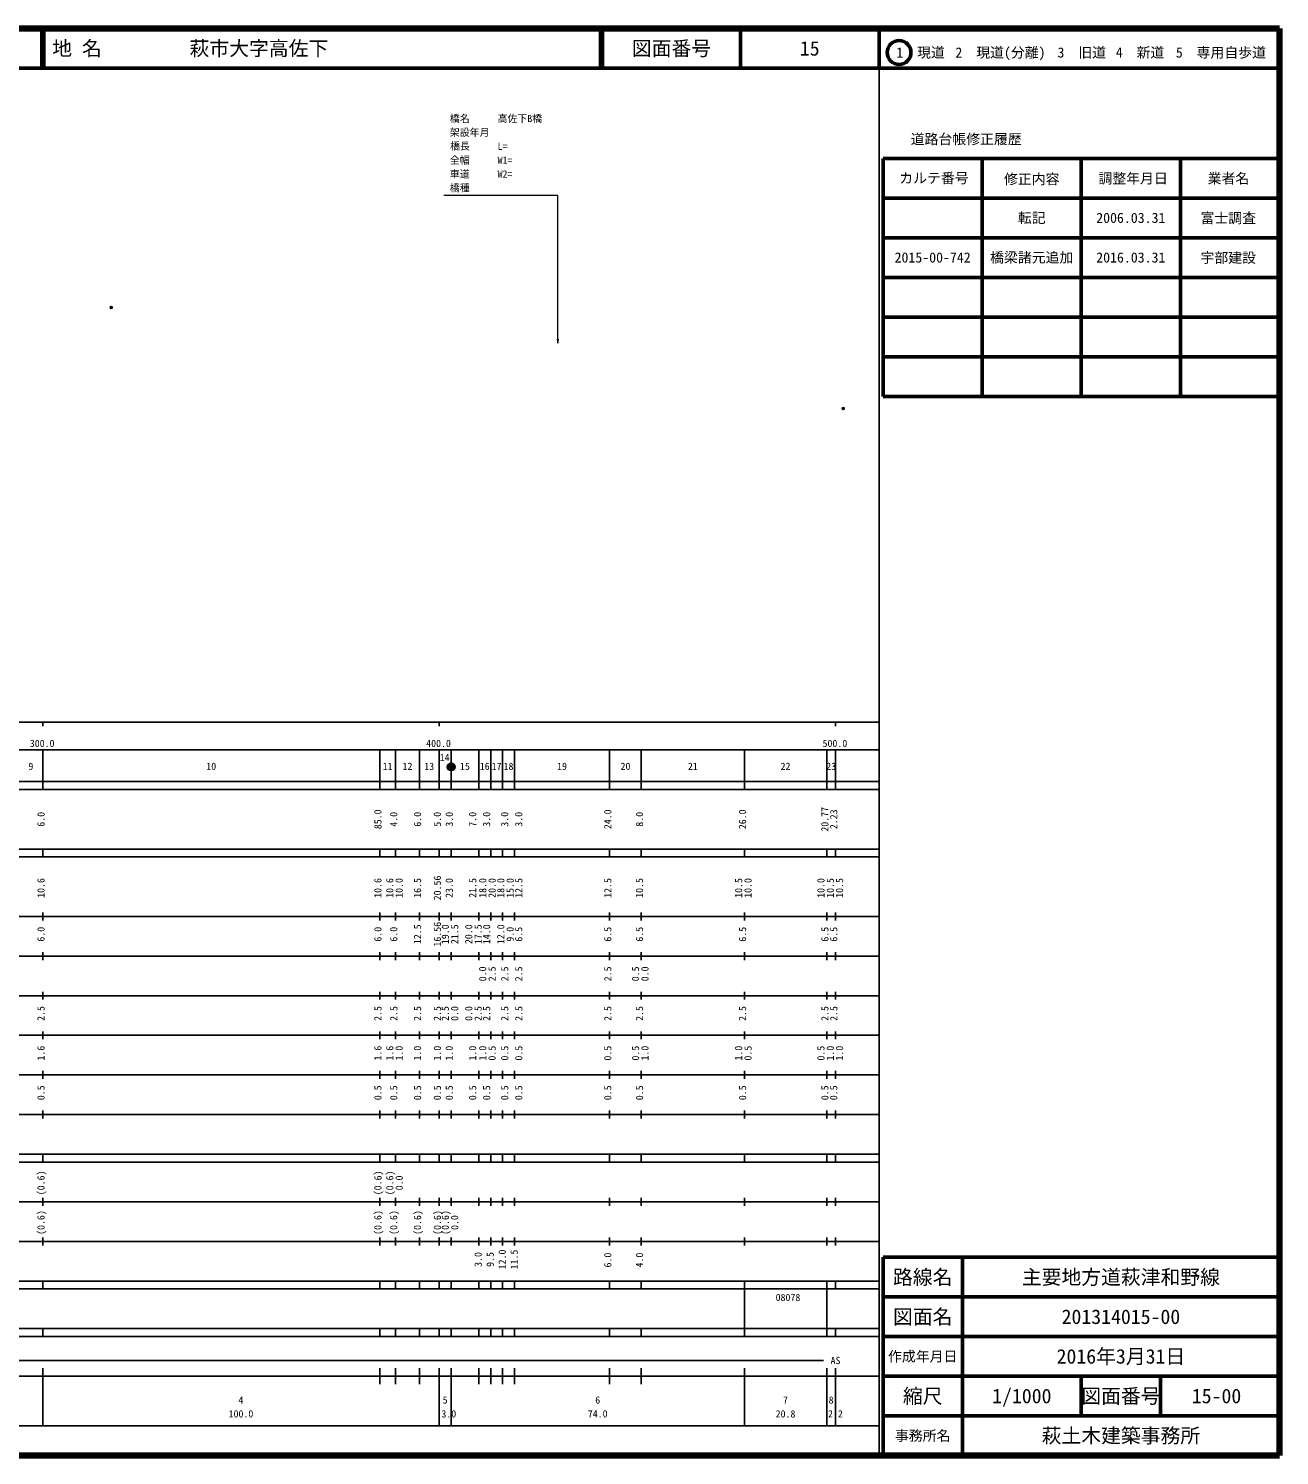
# Model space of a CAD drawing. Units: millimetres on the paper, with parts at other scales. Extents: x 40 to 680, y 20 to 380.
# Drawn here: x 364.4 to 680, y 20 to 380 of the extents above; entities that cross this region are included whole.
import ezdxf
from ezdxf.enums import TextEntityAlignment as Align

# ---------------------------------------------------------------- set-up
doc = ezdxf.new("R2010")
doc.units = ezdxf.units.MM
doc.header["$PDMODE"] = 32
doc.header["$PDSIZE"] = 0.5
for name, color, linetype in [('M-OTRS', 6, 'Continuous'), ('M-STR-STR1', 7, 'Continuous'), ('M-TTL-TXT', 7, 'Continuous')]:
    doc.layers.add(name, color=color, linetype=linetype)
for name, color, linetype, lineweight in [('M-TTL', 2, 'Continuous', 140), ('M-TTL-BAND', 7, 'Continuous', 25), ('M-TTL-FRAM', 2, 'Continuous', 50), ('M-TTL-LINE', 7, 'Continuous', 50)]:
    doc.layers.add(name, color=color, linetype=linetype, lineweight=lineweight)
doc.styles.add('ＭＳ ゴシック', font='')
doc.styles.get('ＭＳ ゴシック').set_extended_font_data('MS Gothic')

# ---------------------------------------------------------------- blocks, each defined once
blk = doc.blocks.new('open_arrow')
at = {"color": 0, "linetype": 'Continuous', "lineweight": -2}
blk.add_lwpolyline([(7.5, 1.25), (0, 0), (7.5, -1.25)], dxfattribs=at)

msp = doc.modelspace()

# ---------------------------------------------------------------- hatches: boundary and pattern name
at = {"layer": 'M-TTL-BAND'}
msp.add_hatch(color=256, dxfattribs=at).paths.add_polyline_path([(472.016, 193.688), (472.015, 193.727), (472.013, 193.766), (472.009, 193.805), (472.004, 193.844), (471.997, 193.883), (471.988, 193.921), (471.978, 193.959), (471.967, 193.997), (471.954, 194.034), (471.94, 194.071), (471.924, 194.107), (471.907, 194.142), (471.888, 194.177), (471.868, 194.21), (471.847, 194.243), (471.825, 194.276), (471.801, 194.307), (471.776, 194.337), (471.75, 194.367), (471.723, 194.395), (471.695, 194.422), (471.665, 194.448), (471.635, 194.473), (471.604, 194.497), (471.571, 194.519), (471.538, 194.541), (471.504, 194.56), (471.47, 194.579), (471.434, 194.596), (471.399, 194.612), (471.362, 194.626), (471.325, 194.639), (471.287, 194.65), (471.249, 194.66), (471.211, 194.669), (471.172, 194.676), (471.133, 194.681), (471.094, 194.685), (471.055, 194.687), (471.016, 194.688), (470.977, 194.687), (470.937, 194.685), (470.898, 194.681), (470.859, 194.676), (470.821, 194.669), (470.782, 194.66), (470.744, 194.65), (470.707, 194.639), (470.67, 194.626), (470.633, 194.612), (470.597, 194.596), (470.562, 194.579), (470.527, 194.56), (470.493, 194.541), (470.46, 194.519), (470.428, 194.497), (470.397, 194.473), (470.366, 194.448), (470.337, 194.422), (470.309, 194.395), (470.282, 194.367), (470.255, 194.337), (470.231, 194.307), (470.207, 194.276), (470.184, 194.243), (470.163, 194.21), (470.143, 194.177), (470.125, 194.142), (470.108, 194.107), (470.092, 194.071), (470.078, 194.034), (470.065, 193.997), (470.053, 193.959), (470.043, 193.921), (470.035, 193.883), (470.028, 193.844), (470.023, 193.805), (470.019, 193.766), (470.017, 193.727), (470.016, 193.688), (470.017, 193.649), (470.019, 193.609), (470.023, 193.57), (470.028, 193.531), (470.035, 193.493), (470.043, 193.454), (470.053, 193.416), (470.065, 193.379), (470.078, 193.342), (470.092, 193.305), (470.108, 193.269), (470.125, 193.234), (470.143, 193.199), (470.163, 193.165), (470.184, 193.132), (470.207, 193.1), (470.231, 193.069), (470.255, 193.038), (470.282, 193.009), (470.309, 192.981), (470.337, 192.954), (470.366, 192.927), (470.397, 192.903), (470.428, 192.879), (470.46, 192.856), (470.493, 192.835), (470.527, 192.815), (470.562, 192.797), (470.597, 192.78), (470.633, 192.764), (470.67, 192.75), (470.707, 192.737), (470.744, 192.725), (470.782, 192.716), (470.821, 192.707), (470.859, 192.7), (470.898, 192.695), (470.937, 192.691), (470.977, 192.689), (471.016, 192.688), (471.055, 192.689), (471.094, 192.691), (471.133, 192.695), (471.172, 192.7), (471.211, 192.707), (471.249, 192.716), (471.287, 192.725), (471.325, 192.737), (471.362, 192.75), (471.399, 192.764), (471.434, 192.78), (471.47, 192.797), (471.504, 192.815), (471.538, 192.835), (471.571, 192.856), (471.604, 192.879), (471.635, 192.903), (471.665, 192.927), (471.695, 192.954), (471.723, 192.981), (471.75, 193.009), (471.776, 193.038), (471.801, 193.069), (471.825, 193.1), (471.847, 193.132), (471.868, 193.165), (471.888, 193.199), (471.907, 193.234), (471.924, 193.269), (471.94, 193.305), (471.954, 193.342), (471.967, 193.379), (471.978, 193.416), (471.988, 193.454), (471.997, 193.493), (472.004, 193.531), (472.009, 193.57), (472.013, 193.609), (472.015, 193.649)])

# ---------------------------------------------------------------- linework, layer by layer
at = {"layer": 'M-OTRS'}
for p in [(385.288, 309.627), (569.965, 284.129)]:
    msp.add_point(p, dxfattribs=at)
at = {"layer": 'M-TTL'}
for p, q in [((680, 380), (40, 380)), ((680, 20), (680, 380)), ((40, 20), (680, 20))]:
    msp.add_line(p, q, dxfattribs=at)
at = {"layer": 'M-TTL', "color": 7, "lineweight": 13}
msp.add_lwpolyline([(497.931, 300.593), (497.931, 337.89), (469.185, 337.89)], dxfattribs=at)
at = {"layer": 'M-TTL-BAND'}
for p, q in [((579, 20), (579, 370)), ((40, 205), (579, 205)), ((368, 205), (368, 204)), ((468, 205), (468, 204)), ((568, 205), (568, 204)), ((68, 198), (579, 198)), ((368, 188), (368, 198)), ((453, 188), (453, 198)), ((457, 188), (457, 198)), ((463, 188), (463, 198)), ((468, 188), (468, 198)), ((471, 188), (471, 198)), ((478, 188), (478, 198)), ((481, 188), (481, 198)), ((484, 188), (484, 198)), ((487, 188), (487, 198)), ((511, 188), (511, 198)), ((519, 188), (519, 198)), ((545, 188), (545, 198)), ((565.77, 188), (565.77, 198)), ((568, 188), (568, 198)), ((40, 190), (579, 190)), ((40, 188), (579, 188)), ((40, 173), (579, 173)), ((368, 171), (368, 173)), ((453, 171), (453, 173)), ((457, 171), (457, 173)), ((463, 171), (463, 173)), ((468, 171), (468, 173)), ((471, 171), (471, 173)), ((478, 171), (478, 173)), ((481, 171), (481, 173)), ((484, 171), (484, 173)), ((487, 171), (487, 173)), ((511, 171), (511, 173)), ((519, 171), (519, 173)), ((545, 171), (545, 173)), ((565.77, 171), (565.77, 173)), ((568, 171), (568, 173)), ((40, 171), (579, 171)), ((40, 156), (579, 156)), ((368, 155), (368, 157)), ((453, 155), (453, 157)), ((457, 155), (457, 157)), ((463, 155), (463, 157)), ((468, 155), (468, 157)), ((471, 155), (471, 157)), ((478, 155), (478, 157)), ((481, 155), (481, 157)), ((484, 155), (484, 157)), ((487, 155), (487, 157)), ((511, 155), (511, 157)), ((519, 155), (519, 157)), ((545, 155), (545, 157)), ((565.77, 155), (565.77, 157)), ((568, 155), (568, 157)), ((46, 146), (579, 146)), ((368, 145), (368, 147)), ((453, 145), (453, 147)), ((457, 145), (457, 147)), ((463, 145), (463, 147)), ((468, 145), (468, 147)), ((471, 145), (471, 147)), ((478, 145), (478, 147)), ((481, 145), (481, 147)), ((484, 145), (484, 147)), ((487, 145), (487, 147)), ((511, 145), (511, 147)), ((519, 145), (519, 147)), ((545, 145), (545, 147)), ((565.77, 145), (565.77, 147)), ((568, 145), (568, 147)), ((368, 135), (368, 137)), ((453, 135), (453, 137)), ((457, 135), (457, 137)), ((463, 135), (463, 137)), ((468, 135), (468, 137)), ((471, 135), (471, 137)), ((478, 135), (478, 137)), ((481, 135), (481, 137)), ((484, 135), (484, 137)), ((487, 135), (487, 137)), ((511, 135), (511, 137)), ((519, 135), (519, 137)), ((545, 135), (545, 137)), ((565.77, 135), (565.77, 137)), ((568, 135), (568, 137)), ((52, 136), (579, 136)), ((46, 126), (579, 126)), ((368, 125), (368, 127)), ((453, 125), (453, 127)), ((457, 125), (457, 127)), ((463, 125), (463, 127)), ((468, 125), (468, 127)), ((471, 125), (471, 127)), ((478, 125), (478, 127)), ((481, 125), (481, 127)), ((484, 125), (484, 127)), ((487, 125), (487, 127)), ((511, 125), (511, 127)), ((519, 125), (519, 127)), ((545, 125), (545, 127)), ((565.77, 125), (565.77, 127)), ((568, 125), (568, 127)), ((52, 116), (579, 116)), ((368, 115), (368, 117)), ((453, 115), (453, 117)), ((457, 115), (457, 117)), ((463, 115), (463, 117)), ((468, 115), (468, 117)), ((471, 115), (471, 117)), ((478, 115), (478, 117)), ((481, 115), (481, 117)), ((484, 115), (484, 117)), ((487, 115), (487, 117)), ((511, 115), (511, 117)), ((519, 115), (519, 117)), ((545, 115), (545, 117)), ((565.77, 115), (565.77, 117)), ((568, 115), (568, 117)), ((46, 106), (579, 106)), ((368, 105), (368, 107)), ((453, 105), (453, 107)), ((457, 105), (457, 107)), ((463, 105), (463, 107)), ((468, 105), (468, 107)), ((471, 105), (471, 107)), ((478, 105), (478, 107)), ((481, 105), (481, 107)), ((484, 105), (484, 107)), ((487, 105), (487, 107)), ((511, 105), (511, 107)), ((519, 105), (519, 107)), ((545, 105), (545, 107)), ((565.77, 105), (565.77, 107)), ((568, 105), (568, 107)), ((40, 96), (579, 96)), ((40, 94), (579, 94)), ((368, 94), (368, 96)), ((453, 94), (453, 96)), ((457, 94), (457, 96)), ((463, 94), (463, 96)), ((468, 94), (468, 96)), ((471, 94), (471, 96)), ((478, 94), (478, 96)), ((481, 94), (481, 96)), ((484, 94), (484, 96)), ((487, 94), (487, 96)), ((511, 94), (511, 96)), ((519, 94), (519, 96)), ((545, 94), (545, 96)), ((565.77, 94), (565.77, 96)), ((568, 94), (568, 96)), ((49, 84), (579, 84)), ((368, 83), (368, 85)), ((453, 83), (453, 85)), ((457, 83), (457, 85)), ((463, 83), (463, 85)), ((468, 83), (468, 85)), ((471, 83), (471, 85)), ((478, 83), (478, 85)), ((481, 83), (481, 85)), ((484, 83), (484, 85)), ((487, 83), (487, 85)), ((511, 83), (511, 85)), ((519, 83), (519, 85)), ((545, 83), (545, 85)), ((565.77, 83), (565.77, 85)), ((568, 83), (568, 85)), ((40, 74), (579, 74)), ((368, 73), (368, 75)), ((453, 73), (453, 75)), ((457, 73), (457, 75)), ((463, 73), (463, 75)), ((468, 73), (468, 75)), ((471, 73), (471, 75)), ((478, 73), (478, 75)), ((481, 73), (481, 75)), ((484, 73), (484, 75)), ((487, 73), (487, 75)), ((511, 73), (511, 75)), ((519, 73), (519, 75)), ((545, 73), (545, 75)), ((565.77, 73), (565.77, 75)), ((568, 73), (568, 75)), ((40, 64), (579, 64)), ((40, 62), (579, 62)), ((368, 62), (368, 64)), ((453, 62), (453, 64)), ((457, 62), (457, 64)), ((463, 62), (463, 64)), ((468, 62), (468, 64)), ((471, 62), (471, 64)), ((478, 62), (478, 64)), ((481, 62), (481, 64)), ((484, 62), (484, 64)), ((487, 62), (487, 64)), ((511, 62), (511, 64)), ((519, 62), (519, 64)), ((545, 62), (545, 64)), ((545, 52), (545, 62)), ((565.77, 62), (565.77, 64)), ((565.77, 52), (565.77, 62)), ((568, 62), (568, 64)), ((40, 52), (579, 52)), ((368, 50), (368, 52)), ((453, 50), (453, 52)), ((457, 50), (457, 52)), ((463, 50), (463, 52)), ((468, 50), (468, 52)), ((471, 50), (471, 52)), ((478, 50), (478, 52)), ((481, 50), (481, 52)), ((484, 50), (484, 52)), ((487, 50), (487, 52)), ((511, 50), (511, 52)), ((519, 50), (519, 52)), ((545, 50), (545, 52)), ((565.77, 50), (565.77, 52)), ((568, 50), (568, 52)), ((40, 50), (579, 50)), ((71, 44), (565, 44)), ((40, 40), (579, 40)), ((368, 27.5), (368, 42)), ((453, 38), (453, 42)), ((457, 38), (457, 42)), ((463, 38), (463, 42)), ((468, 27.5), (468, 42)), ((471, 27.5), (471, 42)), ((478, 38), (478, 42)), ((481, 38), (481, 42)), ((484, 38), (484, 42)), ((487, 38), (487, 42)), ((511, 38), (511, 42)), ((519, 38), (519, 42)), ((545, 27.5), (545, 42)), ((565.77, 27.5), (565.77, 42)), ((568, 27.5), (568, 42)), ((68, 27.5), (579, 27.5))]:
    msp.add_line(p, q, dxfattribs=at)
at = {"layer": 'M-TTL-BAND', "lineweight": 13}
msp.add_circle((471.038, 193.702), 1, dxfattribs=at)
at = {"layer": 'M-TTL-FRAM'}
for p, q in [((580, 347.197), (580, 287.197)), ((580, 347.197), (680, 347.197)), ((580, 287.197), (680, 287.197)), ((680, 70), (580, 70)), ((580, 70), (580, 20))]:
    msp.add_line(p, q, dxfattribs=at)
at = {"layer": 'M-TTL-LINE'}
for p, q in [((367.75, 380), (367.75, 370)), ((368.25, 380), (368.25, 370)), ((508.747, 380), (508.747, 370)), ((509.247, 380), (509.247, 370)), ((543.997, 380), (543.997, 370)), ((579, 380), (579, 370)), ((40, 370), (680, 370)), ((605, 347.197), (605, 287.197)), ((630, 347.197), (630, 287.197)), ((655, 347.197), (655, 287.197)), ((580, 337.197), (680, 337.197)), ((580, 327.197), (680, 327.197)), ((580, 317.197), (680, 317.197)), ((580, 307.197), (680, 307.197)), ((580, 297.197), (680, 297.197)), ((600, 70), (600, 20)), ((680, 60), (580, 60)), ((680, 50), (580, 50)), ((680, 40), (580, 40)), ((630, 40), (630, 30)), ((650, 40), (650, 30)), ((680, 30), (580, 30))]:
    msp.add_line(p, q, dxfattribs=at)
msp.add_circle((584.031, 373.958), 3, dxfattribs=at)

# ---------------------------------------------------------------- block references
at = {"layer": 'M-TTL', "color": 7, "lineweight": 13, "xscale": 0.133, "yscale": 0.133, "rotation": 90}
msp.add_blockref('open_arrow', (497.931, 300.593), dxfattribs=at)

# ---------------------------------------------------------------- texts
at = {"layer": 'M-STR-STR1', "style": 'ＭＳ ゴシック'}
for s, p in [('橋名', (470.697, 355.831)), ('高佐下B橋', (482.741, 355.831)), ('架設年月', (470.697, 352.331)), ('橋長', (470.765, 348.882)), ('L=', (482.741, 348.831)), ('全幅', (470.697, 345.331)), ('W1=', (482.741, 345.331)), ('車道', (470.697, 341.831)), ('W2=', (482.741, 341.831)), ('橋種', (470.697, 338.331))]:
    msp.add_text(s, height=1.833, dxfattribs=at).set_placement(p, align=Align.BOTTOM_LEFT)
at = {"layer": 'M-TTL-BAND', "style": 'ＭＳ ゴシック'}
for s, p in [('300.0', (367.844, 198.195)), ('400.0', (467.844, 198.195)), ('500.0', (567.844, 198.195)), ('9', (365, 192.405)), ('10', (410.5, 192.405)), ('11', (455, 192.405)), ('12', (460, 192.405)), ('13', (465.5, 192.405)), ('14', (469.394, 194.624)), ('15', (474.5, 192.405)), ('16', (479.5, 192.405)), ('17', (482.5, 192.405)), ('18', (485.5, 192.405)), ('19', (499, 192.405)), ('20', (515, 192.405)), ('21', (532, 192.405)), ('22', (555.385, 192.405)), ('23', (566.885, 192.405)), ('AS', (568, 42.5)), ('4', (418, 32.523)), ('5', (469.5, 32.523)), ('6', (508, 32.523)), ('7', (555.385, 32.523)), ('8', (566.885, 32.523)), ('100.0', (418, 29.033)), ('3.0', (470.442, 29.033)), ('74.0', (508, 29.033)), ('20.8', (555.385, 29.033)), ('2.2', (567.972, 29.033))]:
    msp.add_text(s, height=1.833, dxfattribs=at).set_placement(p, align=Align.BOTTOM_CENTER)
for s, p in [('6.0', (369, 180.5)), ('85.0', (454, 180.5)), ('4.0', (458, 180.5)), ('6.0', (464, 180.5)), ('5.0', (469, 180.5)), ('3.0', (472, 180.5)), ('7.0', (477.909, 180.5)), ('3.0', (481.434, 180.5)), ('3.0', (485.996, 180.5)), ('3.0', (489.531, 180.5)), ('24.0', (512, 180.5)), ('8.0', (520, 180.5)), ('26.0', (546, 180.5)), ('20.77', (566.77, 180.5)), ('2.23', (569, 180.5)), ('20.56', (469, 163.174)), ('10.6', (369, 163.174)), ('10.6', (454, 163.174)), ('10.6', (457, 163.174)), ('10.0', (459.37, 163.174)), ('16.5', (464, 163.174)), ('23.0', (472, 163.174)), ('21.5', (477.909, 163.174)), ('18.0', (480.434, 163.174)), ('20.0', (482.804, 163.174)), ('18.0', (484.996, 163.174)), ('15.0', (487.366, 163.174)), ('12.5', (489.531, 163.174)), ('12.5', (512, 163.174)), ('10.5', (520, 163.174)), ('10.5', (545, 163.174)), ('10.0', (547.37, 163.174)), ('10.0', (565.77, 163.174)), ('10.5', (568.14, 163.174)), ('10.5', (570.472, 163.174)), ('6.0', (369, 151.5)), ('6.0', (454, 151.5)), ('6.0', (458, 151.5)), ('12.5', (464, 151.5)), ('16.56', (469, 151.5)), ('19.0', (471, 151.5)), ('21.5', (473.37, 151.5)), ('20.0', (476.909, 151.5)), ('17.5', (479.279, 151.5)), ('14.0', (481.434, 151.5)), ('12.0', (484.996, 151.5)), ('9.0', (487.366, 151.5)), ('6.5', (489.531, 151.5)), ('6.5', (512, 151.5)), ('6.5', (520, 151.5)), ('6.5', (546, 151.5)), ('6.5', (566.77, 151.5)), ('6.5', (569, 151.5)), ('0.0', (480.434, 141.5)), ('2.5', (482.804, 141.5)), ('2.5', (485.996, 141.5)), ('2.5', (489.531, 141.5)), ('2.5', (512, 141.5)), ('0.5', (519, 141.5)), ('0.0', (521.37, 141.5)), ('2.5', (369, 131.5)), ('2.5', (454, 131.5)), ('2.5', (458, 131.5)), ('2.5', (464, 131.5)), ('2.5', (469, 131.5)), ('2.5', (471, 131.5)), ('0.0', (473.37, 131.5)), ('0.0', (476.909, 131.5)), ('2.5', (479.279, 131.5)), ('2.5', (481.434, 131.5)), ('2.5', (485.996, 131.5)), ('2.5', (489.531, 131.5)), ('2.5', (512, 131.5)), ('2.5', (520, 131.5)), ('2.5', (546, 131.5)), ('2.5', (566.77, 131.5)), ('2.5', (569, 131.5)), ('1.6', (369, 121.5)), ('1.6', (454, 121.5)), ('1.6', (457, 121.5)), ('1.0', (459.37, 121.5)), ('1.0', (464, 121.5)), ('1.0', (469, 121.5)), ('1.0', (472, 121.5)), ('1.0', (477.909, 121.5)), ('1.0', (480.434, 121.5)), ('0.5', (482.804, 121.5)), ('0.5', (485.996, 121.5)), ('0.5', (489.531, 121.5)), ('0.5', (512, 121.5)), ('0.5', (519, 121.5)), ('1.0', (521.37, 121.5)), ('1.0', (545, 121.5)), ('0.5', (547.37, 121.5)), ('0.5', (565.77, 121.5)), ('1.0', (568.14, 121.5)), ('1.0', (570.472, 121.5)), ('0.5', (369, 111.5)), ('0.5', (454, 111.5)), ('0.5', (458, 111.5)), ('0.5', (464, 111.5)), ('0.5', (469, 111.5)), ('0.5', (472, 111.5)), ('0.5', (477.909, 111.5)), ('0.5', (481.434, 111.5)), ('0.5', (485.996, 111.5)), ('0.5', (489.531, 111.5)), ('0.5', (512, 111.5)), ('0.5', (520, 111.5)), ('0.5', (546, 111.5)), ('0.5', (566.77, 111.5)), ('0.5', (569, 111.5)), ('(0.6)', (369, 88.764)), ('(0.6)', (454, 88.764)), ('(0.6)', (457, 88.764)), ('0.0', (459.37, 88.764)), ('(0.6)', (369, 78.764)), ('(0.6)', (454, 78.764)), ('(0.6)', (458, 78.764)), ('(0.6)', (464, 78.764)), ('(0.6)', (469, 78.764)), ('(0.6)', (471, 78.764)), ('0.0', (473.37, 78.764)), ('3.0', (479.296, 69.449)), ('9.5', (482.338, 69.449)), ('12.0', (485.361, 69.449)), ('11.5', (488.376, 69.449)), ('6.0', (512, 69.3)), ('4.0', (520, 69.3))]:
    msp.add_text(s, height=1.833, rotation=90, dxfattribs=at).set_placement(p, align=Align.BOTTOM_CENTER)
msp.add_text('08078', height=1.833, dxfattribs=at).set_placement((552.885, 58.405), align=Align.BOTTOM_LEFT)
at = {"layer": 'M-TTL-TXT', "style": 'ＭＳ ゴシック'}
for s, p in [('地 名', (370.38, 375)), ('萩市大字高佐下', (405.024, 375))]:
    msp.add_text(s, height=3.666, dxfattribs=at).set_placement(p, align=Align.MIDDLE_LEFT)
for s, height, p in [('図面番号', 3.666, (526.622, 375)), ('15', 3.666, (561.497, 375)), ('1\u3000現道', 2.566, (589.448, 373.958)), ('2\u3000現道(分離)', 2.566, (609.619, 373.958)), ('3\u3000旧道', 2.566, (630.121, 373.958)), ('4\u3000新道', 2.566, (644.824, 373.958)), ('5\u3000専用自歩道', 2.566, (665.228, 373.958)), ('道路台帳修正履歴', 2.566, (600.968, 352.113)), ('カルテ番号', 2.566, (592.839, 342.277)), ('修正内容', 2.566, (617.509, 342.023)), ('調整年月日', 2.566, (643.089, 342.197)), ('業者名', 2.566, (667.134, 342.197)), ('転記', 2.566, (617.5, 332.245)), ('2006.03.31', 2.566, (642.5, 332.245)), ('富士調査', 2.566, (667.077, 332.189)), ('2015-00-742', 2.566, (592.5, 322.245)), ('橋梁諸元追加', 2.566, (617.5, 322.245)), ('2016.03.31', 2.566, (642.5, 322.245)), ('宇部建設', 2.566, (667.077, 322.189)), ('路線名', 3.666, (590, 65)), ('路線名', 3.666, (590, 65)), ('主要地方道萩津和野線', 3.666, (640, 65)), ('図面名', 3.666, (590, 55)), ('図面名', 3.666, (590, 55)), ('201314015-00', 3.666, (640, 55)), ('2016年3月31日', 3.666, (640, 45)), ('作成年月日', 2.566, (590, 45)), ('作成年月日', 2.566, (590, 45)), ('縮尺', 3.666, (590, 35)), ('縮尺', 3.666, (590, 35)), ('1/1000', 3.666, (615, 35)), ('図面番号', 3.666, (640, 35)), ('図面番号', 3.666, (640, 35)), ('15-00', 3.666, (664.125, 35)), ('事務所名', 2.566, (590, 25)), ('事務所名', 2.566, (590, 25)), ('萩土木建築事務所', 3.666, (640, 25))]:
    msp.add_text(s, height=height, dxfattribs=at).set_placement(p, align=Align.MIDDLE_CENTER)

doc.saveas('drawing.dxf')
